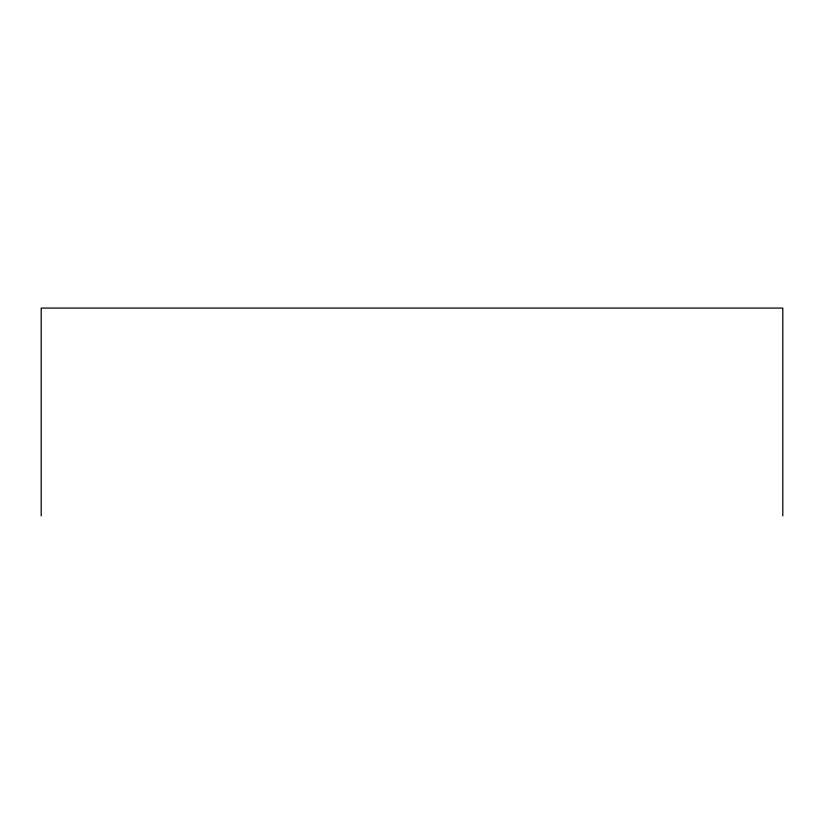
<?xml version="1.0" encoding="UTF-8"?>
<svg xmlns="http://www.w3.org/2000/svg" width="824" height="824" viewBox="0 0 824 824"><rect width="100%" height="100%" fill="white"/><g stroke="black" fill="none" stroke-linecap="round" stroke-linejoin="round"><path stroke-width="1.24" d="M782.8 515.917L782.8 308.083L41.2 308.083L41.2 515.917"/></g></svg>
